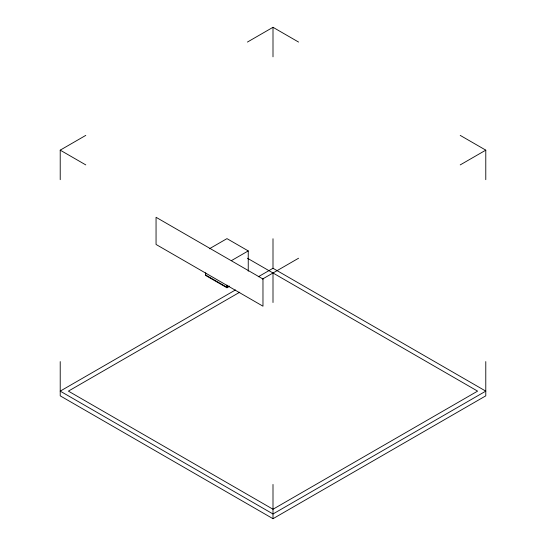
<?xml version="1.0" encoding="UTF-8"?>
<svg xmlns="http://www.w3.org/2000/svg" width="546" height="546" viewBox="0 0 546 546"><rect width="100%" height="100%" fill="white"/><g stroke="black" fill="none" stroke-linecap="round" stroke-linejoin="round"><path stroke-width="0.82" d="M60.217 179.682L60.217 150.15L85.79 135.381M247.427 42.062L273 27.3L298.573 42.062M209.357 248.792L226.965 238.629L248.246 250.914L248.246 271.212M231.368 260.654L248.246 250.914M229.163 286.022L226.965 287.292L205.685 275.007M205.685 272.795L205.685 275.484L226.965 287.769L229.163 286.493M235.449 289.953L60.217 391.127L273 513.977L485.783 391.127L273 268.277L258.272 276.781M239.762 292.192L68.4 391.127L273 509.247L477.6 391.127L247.427 258.231M262.66 278.972L298.573 258.231M460.21 164.912L485.783 150.15L485.783 179.682M60.217 361.595L60.217 395.85L273 518.7L485.783 395.85L485.783 361.595M460.21 135.381L485.783 150.15M60.217 150.15L85.79 164.912M273 27.3L273 56.832M273 238.745L273 268.277M273 273L273 302.532M273 484.445L273 518.7M226.965 285.08L226.965 287.769M262.974 279.02L156.054 217.288L156.054 244.458L262.974 306.19L262.974 279.02"/></g></svg>
